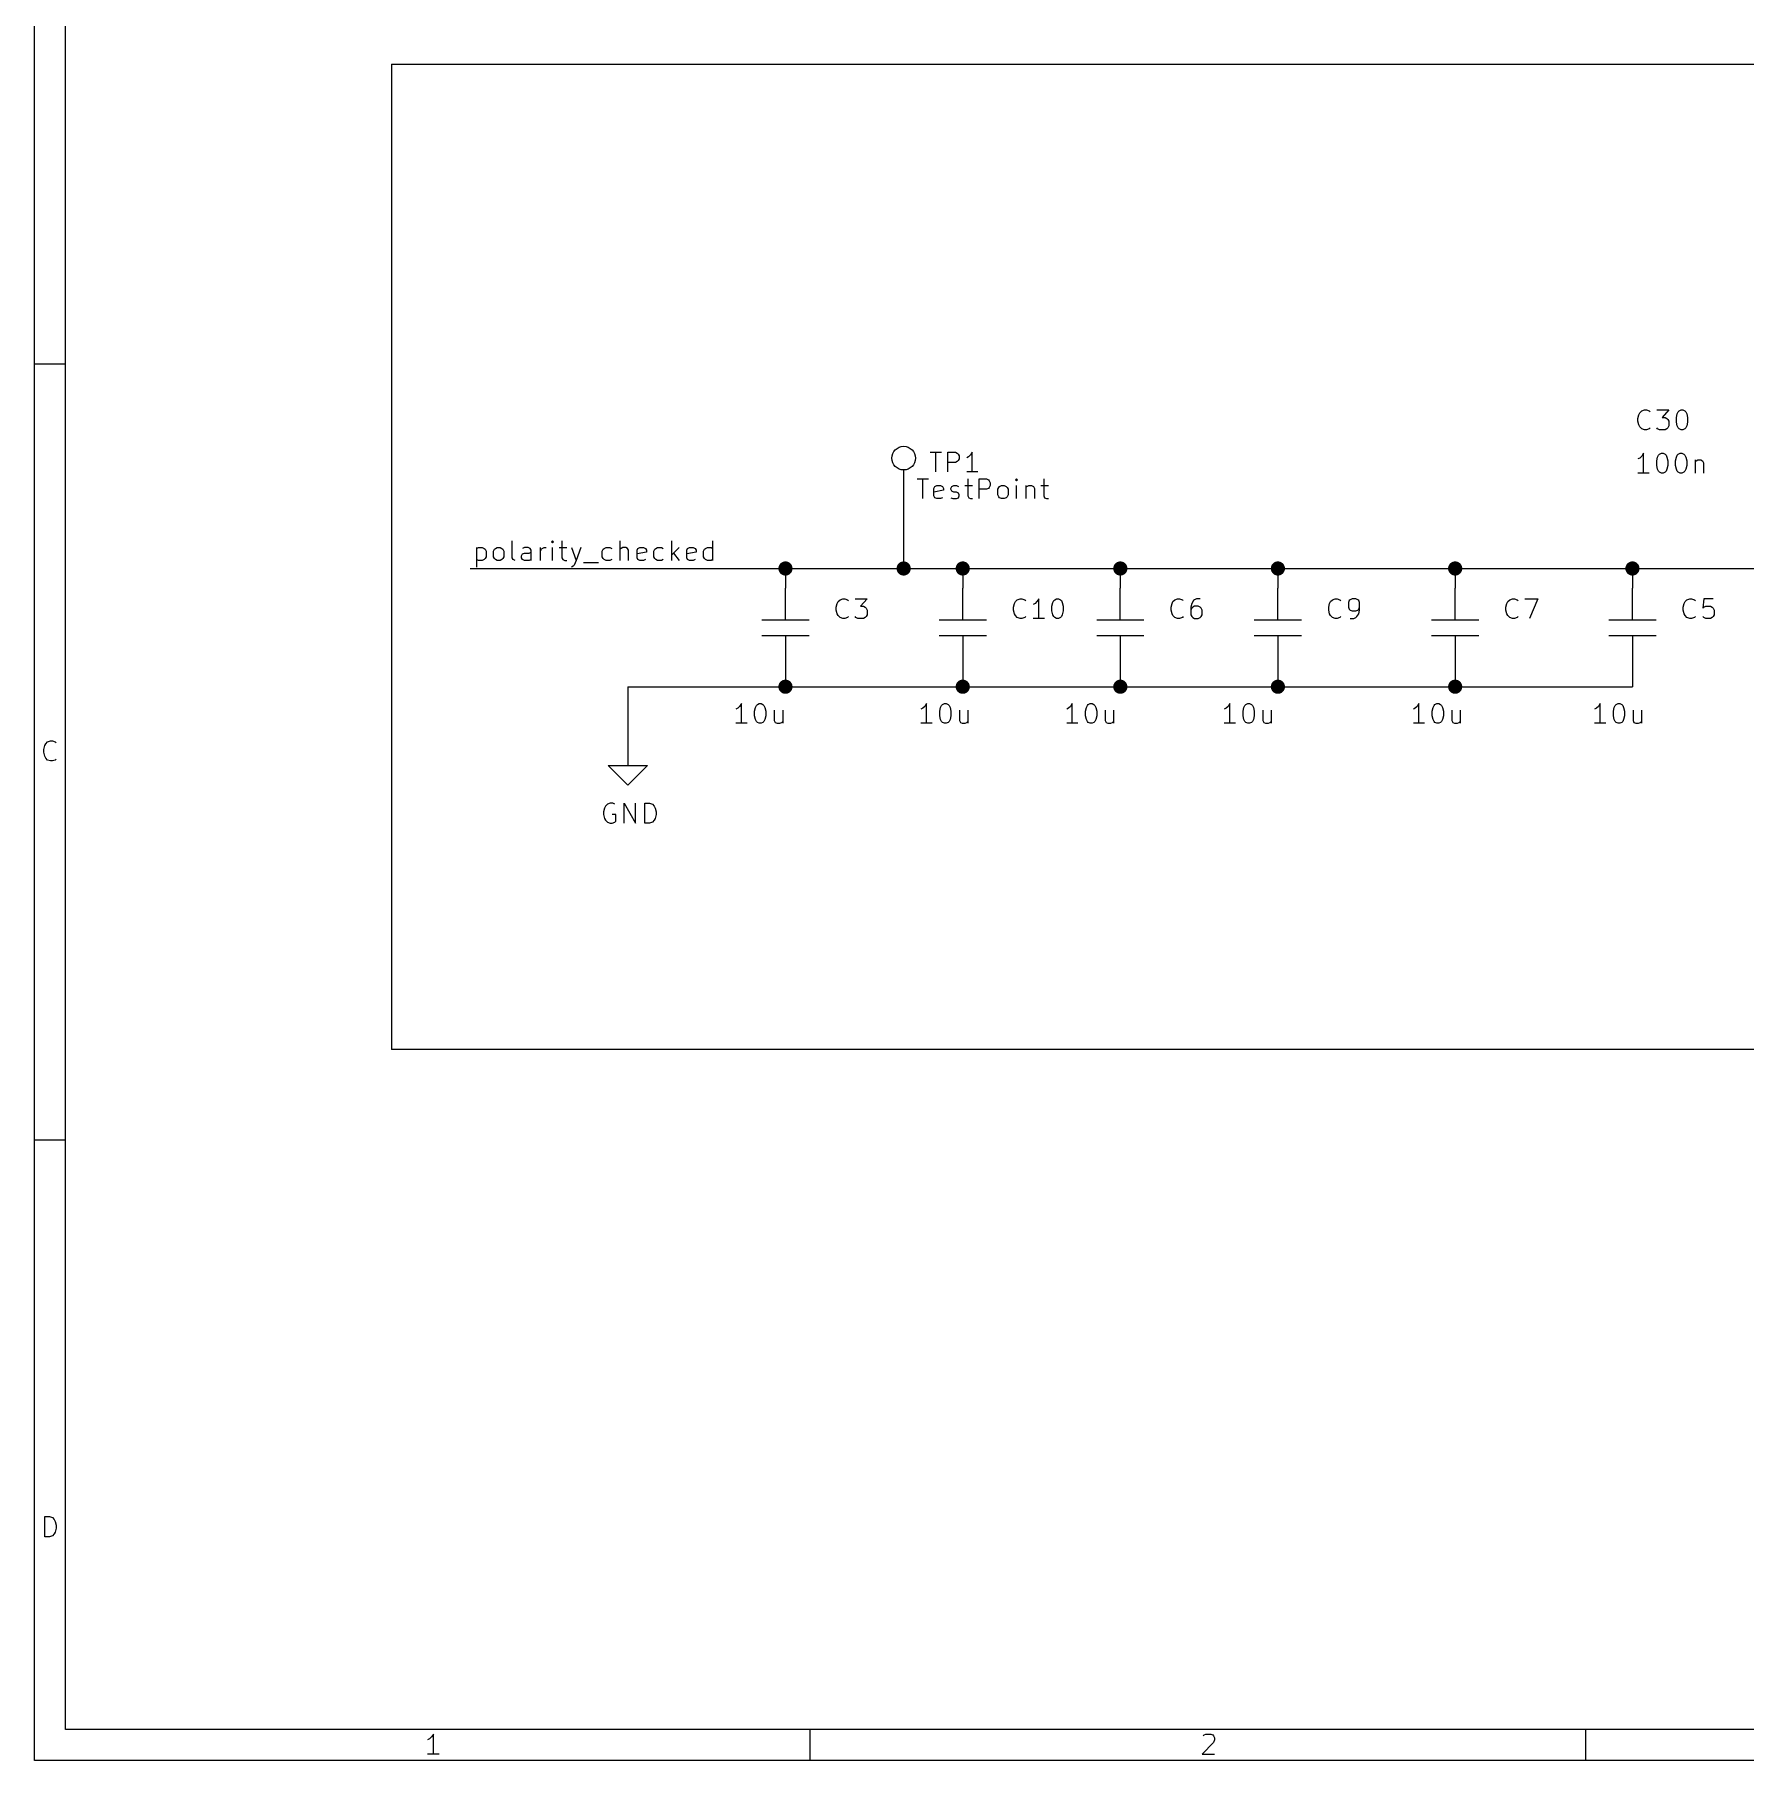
# Model space of a CAD drawing. Header units: millimetres. Extents: x 10 to 287, y -200 to -10.
# Drawn here: x 10 to 120.3, y -200 to -88.8 of the extents above; entities that cross this region are included whole.
import ezdxf

# ---------------------------------------------------------------- set-up
doc = ezdxf.new("R2010")
doc.units = ezdxf.units.MM
for name, color, linetype in [('GREENSIXTYFIVE', 129, 'CONTINUOUS'), ('LIGHTBLUE', 172, 'CONTINUOUS'), ('LIGHTGREEN', 92, 'CONTINUOUS'), ('RED', 14, 'CONTINUOUS'), ('REDSIX', 19, 'CONTINUOUS')]:
    doc.layers.add(name, color=color, linetype=linetype)

msp = doc.modelspace()

# ---------------------------------------------------------------- linework, layer by layer
at = {"layer": 'GREENSIXTYFIVE', "linetype": 'CONTINUOUS'}
for p, q in [((113.3831, -113.5185), (113.4435, -113.2766)), ((113.4435, -113.2766), (113.504, -113.1557)), ((113.504, -113.1557), (113.625, -113.0347)), ((113.625, -113.0347), (113.8064, -112.9742)), ((113.8064, -112.9742), (113.9273, -112.9742)), ((113.9273, -112.9742), (114.1088, -113.0347)), ((114.1088, -113.0347), (114.1692, -113.0952)), ((114.5926, -112.9742), (115.3788, -112.9742)), ((115.3788, -112.9742), (114.9554, -113.458)), ((115.8626, -113.458), (115.923, -113.2161)), ((115.923, -113.2161), (115.9835, -113.0952)), ((115.9835, -113.0952), (116.044, -113.0347)), ((116.044, -113.0347), (116.1649, -112.9742)), ((116.1649, -112.9742), (116.2859, -112.9742)), ((116.2859, -112.9742), (116.4068, -113.0347)), ((116.4068, -113.0347), (116.4673, -113.0952)), ((116.4673, -113.0952), (116.5278, -113.2161)), ((116.5278, -113.2161), (116.5883, -113.458)), ((113.3831, -113.6999), (113.3831, -113.5185)), ((113.4435, -113.9418), (113.3831, -113.6999)), ((113.504, -114.0628), (113.4435, -113.9418)), ((113.625, -114.1838), (113.504, -114.0628)), ((113.8064, -114.2442), (113.625, -114.1838)), ((113.9273, -114.2442), (113.8064, -114.2442)), ((114.1088, -114.1838), (113.9273, -114.2442)), ((114.1692, -114.1233), (114.1088, -114.1838)), ((114.6531, -114.1838), (114.5926, -114.1233)), ((114.774, -114.2442), (114.6531, -114.1838)), ((115.1369, -114.2442), (114.774, -114.2442)), ((114.9554, -113.458), (115.1369, -113.458)), ((115.1369, -113.458), (115.2578, -113.5185)), ((115.2578, -114.1838), (115.1369, -114.2442)), ((115.2578, -113.5185), (115.3183, -113.579)), ((115.3183, -114.1233), (115.2578, -114.1838)), ((115.3183, -113.579), (115.3788, -113.6999)), ((115.3788, -114.0023), (115.3183, -114.1233)), ((115.3788, -113.6999), (115.3788, -114.0023)), ((115.8626, -113.7604), (115.8626, -113.458)), ((115.923, -114.0023), (115.8626, -113.7604)), ((115.9835, -114.1233), (115.923, -114.0023)), ((116.044, -114.1838), (115.9835, -114.1233)), ((116.1649, -114.2442), (116.044, -114.1838)), ((116.2859, -114.2442), (116.1649, -114.2442)), ((116.4068, -114.1838), (116.2859, -114.2442)), ((116.4673, -114.1233), (116.4068, -114.1838)), ((116.5278, -114.0023), (116.4673, -114.1233)), ((116.5883, -113.7604), (116.5278, -114.0023)), ((116.5883, -113.458), (116.5883, -113.7604)), ((67.7453, -115.692), (68.471, -115.692)), ((68.1082, -116.962), (68.1082, -115.692)), ((68.8943, -116.962), (68.8943, -115.692)), ((68.8943, -115.692), (69.3781, -115.692)), ((69.3781, -116.3573), (68.8943, -116.3573)), ((69.3781, -115.692), (69.4991, -115.7525)), ((69.4991, -116.2968), (69.3781, -116.3573)), ((69.4991, -115.7525), (69.5596, -115.813)), ((69.5596, -116.2363), (69.4991, -116.2968)), ((69.5596, -115.813), (69.62, -115.9339)), ((69.62, -116.1154), (69.5596, -116.2363)), ((69.62, -115.9339), (69.62, -116.1154)), ((70.2248, -115.9944), (70.1039, -116.0549)), ((70.3458, -115.8735), (70.2248, -115.9944)), ((70.4667, -115.692), (70.3458, -115.8735)), ((70.4667, -116.962), (70.4667, -115.692)), ((113.504, -116.0706), (113.3831, -116.1311)), ((113.625, -115.9497), (113.504, -116.0706)), ((113.7459, -115.7682), (113.625, -115.9497)), ((113.7459, -117.0382), (113.7459, -115.7682)), ((114.5926, -116.252), (114.653, -116.0101)), ((114.5926, -116.5544), (114.5926, -116.252)), ((114.653, -116.7963), (114.5926, -116.5544)), ((114.653, -116.0101), (114.7135, -115.8892)), ((114.7135, -115.8892), (114.774, -115.8287)), ((114.774, -115.8287), (114.8949, -115.7682)), ((114.8949, -115.7682), (115.0159, -115.7682)), ((115.0159, -115.7682), (115.1368, -115.8287)), ((115.1368, -115.8287), (115.1973, -115.8892)), ((115.1973, -115.8892), (115.2578, -116.0101)), ((115.2578, -116.0101), (115.3183, -116.252)), ((115.3183, -116.5544), (115.2578, -116.7963)), ((115.3183, -116.252), (115.3183, -116.5544)), ((115.8021, -116.252), (115.8625, -116.0101)), ((115.8021, -116.5544), (115.8021, -116.252)), ((115.8625, -116.7963), (115.8021, -116.5544)), ((115.8625, -116.0101), (115.923, -115.8892)), ((115.923, -115.8892), (115.9835, -115.8287)), ((115.9835, -115.8287), (116.1044, -115.7682)), ((116.1044, -115.7682), (116.2254, -115.7682)), ((116.2254, -115.7682), (116.3463, -115.8287)), ((116.3463, -115.8287), (116.4068, -115.8892)), ((116.4068, -115.8892), (116.4673, -116.0101)), ((116.4673, -116.0101), (116.5278, -116.252)), ((116.5278, -116.5544), (116.4673, -116.7963)), ((116.5278, -116.252), (116.5278, -116.5544)), ((117.072, -116.1916), (117.072, -117.0382)), ((117.072, -116.3125), (117.1325, -116.252)), ((117.1325, -116.252), (117.2535, -116.1916)), ((117.2535, -116.1916), (117.4349, -116.1916)), ((117.4349, -116.1916), (117.5558, -116.252)), ((117.5558, -116.252), (117.6163, -116.373)), ((117.6163, -116.373), (117.6163, -117.0382)), ((66.9071, -117.4192), (67.6328, -117.4192)), ((67.27, -118.6892), (67.27, -117.4192)), ((67.9957, -118.024), (68.0561, -117.903)), ((68.0561, -117.903), (68.1771, -117.8426)), ((68.1771, -117.8426), (68.419, -117.8426)), ((68.419, -117.8426), (68.5399, -117.903)), ((68.5399, -117.903), (68.6004, -118.024)), ((69.0843, -118.024), (69.1447, -117.903)), ((69.1447, -117.903), (69.2657, -117.8426)), ((69.2657, -117.8426), (69.4471, -117.8426)), ((69.4471, -117.8426), (69.5681, -117.903)), ((69.9914, -117.8426), (70.4752, -117.8426)), ((70.8296, -116.962), (70.1039, -116.962)), ((70.1728, -117.4192), (70.1728, -118.5078)), ((70.8985, -118.6892), (70.8985, -117.4192)), ((70.8985, -117.4192), (71.3823, -117.4192)), ((71.3823, -117.4192), (71.5033, -117.4797)), ((71.5033, -117.4797), (71.5638, -117.5402)), ((71.5638, -117.5402), (71.6242, -117.6611)), ((71.6242, -117.8426), (71.5638, -117.9635)), ((71.6242, -117.6611), (71.6242, -117.8426)), ((72.1685, -117.9635), (72.229, -117.903)), ((72.229, -117.903), (72.35, -117.8426)), ((72.35, -117.8426), (72.5314, -117.8426)), ((72.5314, -117.8426), (72.6523, -117.903)), ((72.6523, -117.903), (72.7128, -117.9635)), ((73.3175, -117.4192), (73.2571, -117.4797)), ((73.2571, -117.4797), (73.3175, -117.5402)), ((73.378, -117.4797), (73.3175, -117.4192)), ((73.3175, -117.4192), (73.3175, -117.5402)), ((73.3175, -117.5402), (73.378, -117.4797)), ((73.3175, -118.6892), (73.3175, -117.8426)), ((73.9223, -117.8426), (73.9223, -118.6892)), ((73.9223, -117.9635), (73.9828, -117.903)), ((73.9828, -117.903), (74.1038, -117.8426)), ((74.1038, -117.8426), (74.2852, -117.8426)), ((74.2852, -117.8426), (74.4061, -117.903)), ((74.4061, -117.903), (74.4666, -118.024)), ((74.8899, -117.8426), (75.3737, -117.8426)), ((75.0713, -117.4192), (75.0713, -118.5078)), ((114.1088, -117.0382), (113.3831, -117.0382)), ((114.7135, -116.9173), (114.653, -116.7963)), ((114.774, -116.9778), (114.7135, -116.9173)), ((114.8949, -117.0382), (114.774, -116.9778)), ((115.0159, -117.0382), (114.8949, -117.0382)), ((115.1368, -116.9778), (115.0159, -117.0382)), ((115.1973, -116.9173), (115.1368, -116.9778)), ((115.2578, -116.7963), (115.1973, -116.9173)), ((115.923, -116.9173), (115.8625, -116.7963)), ((115.9835, -116.9778), (115.923, -116.9173)), ((116.1044, -117.0382), (115.9835, -116.9778)), ((116.2254, -117.0382), (116.1044, -117.0382)), ((116.3463, -116.9778), (116.2254, -117.0382)), ((116.4068, -116.9173), (116.3463, -116.9778)), ((116.4673, -116.7963), (116.4068, -116.9173)), ((67.9957, -118.5078), (67.9957, -118.024)), ((68.6004, -118.1449), (67.9957, -118.2659)), ((68.0561, -118.6288), (67.9957, -118.5078)), ((68.1771, -118.6892), (68.0561, -118.6288)), ((68.419, -118.6892), (68.1771, -118.6892)), ((68.5399, -118.6288), (68.419, -118.6892)), ((68.6004, -118.024), (68.6004, -118.1449)), ((69.0843, -118.0845), (69.0843, -118.024)), ((69.1447, -118.2054), (69.0843, -118.0845)), ((69.0843, -118.6288), (69.2052, -118.6892)), ((69.2657, -118.2659), (69.1447, -118.2054)), ((69.2052, -118.6892), (69.4471, -118.6892)), ((69.4471, -118.2659), (69.2657, -118.2659)), ((69.5681, -118.3264), (69.4471, -118.2659)), ((69.4471, -118.6892), (69.5681, -118.6288)), ((69.6285, -118.4473), (69.5681, -118.3264)), ((69.5681, -118.6288), (69.6285, -118.5078)), ((69.6285, -118.5078), (69.6285, -118.4473)), ((70.1728, -118.5078), (70.2333, -118.6288)), ((70.2333, -118.6288), (70.3543, -118.6892)), ((70.3543, -118.6892), (70.4752, -118.6892)), ((71.3823, -118.0845), (70.8985, -118.0845)), ((71.5033, -118.024), (71.3823, -118.0845)), ((71.5638, -117.9635), (71.5033, -118.024)), ((72.1081, -118.0845), (72.1685, -117.9635)), ((72.1081, -118.4473), (72.1081, -118.0845)), ((72.1685, -118.5683), (72.1081, -118.4473)), ((72.229, -118.6288), (72.1685, -118.5683)), ((72.35, -118.6892), (72.229, -118.6288)), ((72.5314, -118.6892), (72.35, -118.6892)), ((72.6523, -118.6288), (72.5314, -118.6892)), ((72.7128, -118.5683), (72.6523, -118.6288)), ((72.7128, -117.9635), (72.7733, -118.0845)), ((72.7733, -118.4473), (72.7128, -118.5683)), ((72.7733, -118.0845), (72.7733, -118.4473)), ((74.4666, -118.024), (74.4666, -118.6892)), ((75.0713, -118.5078), (75.1318, -118.6288)), ((75.1318, -118.6288), (75.2528, -118.6892)), ((75.2528, -118.6892), (75.3737, -118.6892)), ((61.6941, -125.6851), (61.7545, -125.4432)), ((61.6941, -125.8665), (61.6941, -125.6851)), ((61.7545, -125.4432), (61.815, -125.3223)), ((61.815, -125.3223), (61.936, -125.2013)), ((61.936, -125.2013), (62.1174, -125.1408)), ((62.1174, -125.1408), (62.2383, -125.1408)), ((62.2383, -125.1408), (62.4198, -125.2013)), ((62.4198, -125.2013), (62.4802, -125.2618)), ((62.9036, -125.1408), (63.6898, -125.1408)), ((63.6898, -125.1408), (63.2664, -125.6246)), ((63.2664, -125.6246), (63.4479, -125.6246)), ((63.4479, -125.6246), (63.5688, -125.6851)), ((63.5688, -125.6851), (63.6293, -125.7456)), ((73.1241, -125.6851), (73.1845, -125.4432)), ((73.1241, -125.6851), (73.1845, -125.4432)), ((73.1241, -125.8665), (73.1241, -125.6851)), ((73.1241, -125.8665), (73.1241, -125.6851)), ((73.1845, -125.4432), (73.245, -125.3223)), ((73.1845, -125.4432), (73.245, -125.3223)), ((73.245, -125.3223), (73.366, -125.2013)), ((73.245, -125.3223), (73.366, -125.2013)), ((73.366, -125.2013), (73.5474, -125.1408)), ((73.366, -125.2013), (73.5474, -125.1408)), ((73.5474, -125.1408), (73.6683, -125.1408)), ((73.5474, -125.1408), (73.6683, -125.1408)), ((73.6683, -125.1408), (73.8498, -125.2013)), ((73.6683, -125.1408), (73.8498, -125.2013)), ((73.8498, -125.2013), (73.9102, -125.2618)), ((73.8498, -125.2013), (73.9102, -125.2618)), ((74.515, -125.4432), (74.3941, -125.5037)), ((74.515, -125.4432), (74.3941, -125.5037)), ((74.636, -125.3223), (74.515, -125.4432)), ((74.636, -125.3223), (74.515, -125.4432)), ((74.7569, -125.1408), (74.636, -125.3223)), ((74.7569, -125.1408), (74.636, -125.3223)), ((74.7569, -126.4108), (74.7569, -125.1408)), ((74.7569, -126.4108), (74.7569, -125.1408)), ((75.6036, -125.6246), (75.664, -125.3827)), ((75.6036, -125.6246), (75.664, -125.3827)), ((75.6036, -125.927), (75.6036, -125.6246)), ((75.6036, -125.927), (75.6036, -125.6246)), ((75.664, -125.3827), (75.7245, -125.2618)), ((75.664, -125.3827), (75.7245, -125.2618)), ((75.7245, -125.2618), (75.785, -125.2013)), ((75.7245, -125.2618), (75.785, -125.2013)), ((75.785, -125.2013), (75.9059, -125.1408)), ((75.785, -125.2013), (75.9059, -125.1408)), ((75.9059, -125.1408), (76.0269, -125.1408)), ((75.9059, -125.1408), (76.0269, -125.1408)), ((76.0269, -125.1408), (76.1478, -125.2013)), ((76.0269, -125.1408), (76.1478, -125.2013)), ((76.1478, -125.2013), (76.2083, -125.2618)), ((76.1478, -125.2013), (76.2083, -125.2618)), ((76.2083, -125.2618), (76.2688, -125.3827)), ((76.2083, -125.2618), (76.2688, -125.3827)), ((76.2688, -125.3827), (76.3293, -125.6246)), ((76.2688, -125.3827), (76.3293, -125.6246)), ((76.3293, -125.6246), (76.3293, -125.927)), ((76.3293, -125.6246), (76.3293, -125.927)), ((83.2841, -125.6851), (83.3445, -125.4432)), ((83.2841, -125.6851), (83.3445, -125.4432)), ((83.2841, -125.8665), (83.2841, -125.6851)), ((83.2841, -125.8665), (83.2841, -125.6851)), ((83.3445, -125.4432), (83.405, -125.3223)), ((83.3445, -125.4432), (83.405, -125.3223)), ((83.405, -125.3223), (83.526, -125.2013)), ((83.405, -125.3223), (83.526, -125.2013)), ((83.526, -125.2013), (83.7074, -125.1408)), ((83.526, -125.2013), (83.7074, -125.1408)), ((83.7074, -125.1408), (83.8283, -125.1408)), ((83.7074, -125.1408), (83.8283, -125.1408)), ((83.8283, -125.1408), (84.0098, -125.2013)), ((83.8283, -125.1408), (84.0098, -125.2013)), ((84.0098, -125.2013), (84.0702, -125.2618)), ((84.0098, -125.2013), (84.0702, -125.2618)), ((84.6145, -125.4432), (84.5541, -125.6851)), ((84.6145, -125.4432), (84.5541, -125.6851)), ((84.5541, -125.6851), (84.5541, -126.1689)), ((84.5541, -125.6851), (84.5541, -126.1689)), ((84.7355, -125.2618), (84.6145, -125.4432)), ((84.7355, -125.2618), (84.6145, -125.4432)), ((84.675, -125.6851), (84.6145, -125.7456)), ((84.675, -125.6851), (84.6145, -125.7456)), ((84.796, -125.6246), (84.675, -125.6851)), ((84.796, -125.6246), (84.675, -125.6851)), ((84.796, -125.2013), (84.7355, -125.2618)), ((84.796, -125.2013), (84.7355, -125.2618)), ((84.9169, -125.1408), (84.796, -125.2013)), ((84.9169, -125.1408), (84.796, -125.2013)), ((85.0379, -125.6246), (84.796, -125.6246)), ((85.0379, -125.6246), (84.796, -125.6246)), ((85.1588, -125.1408), (84.9169, -125.1408)), ((85.1588, -125.1408), (84.9169, -125.1408)), ((85.1588, -125.6851), (85.0379, -125.6246)), ((85.1588, -125.6851), (85.0379, -125.6246)), ((85.2193, -125.7456), (85.1588, -125.6851)), ((85.2193, -125.7456), (85.1588, -125.6851)), ((93.4441, -125.6851), (93.5045, -125.4432)), ((93.4441, -125.8665), (93.4441, -125.6851)), ((93.5045, -125.4432), (93.565, -125.3223)), ((93.565, -125.3223), (93.686, -125.2013)), ((93.686, -125.2013), (93.8674, -125.1408)), ((93.8674, -125.1408), (93.9883, -125.1408)), ((93.9883, -125.1408), (94.1698, -125.2013)), ((94.1698, -125.2013), (94.2302, -125.2618)), ((94.7745, -125.2618), (94.7141, -125.3827)), ((94.7141, -125.3827), (94.7141, -125.6851)), ((94.7141, -125.6851), (94.7745, -125.8061)), ((94.835, -125.2013), (94.7745, -125.2618)), ((94.956, -125.1408), (94.835, -125.2013)), ((95.1979, -125.1408), (94.956, -125.1408)), ((95.3188, -125.2013), (95.1979, -125.1408)), ((95.3793, -125.2618), (95.3188, -125.2013)), ((95.4398, -125.3827), (95.3793, -125.2618)), ((95.3793, -125.8061), (95.4398, -125.6851)), ((95.4398, -125.8665), (95.4398, -125.3827)), ((104.8741, -125.6851), (104.9345, -125.4432)), ((104.8741, -125.8665), (104.8741, -125.6851)), ((104.9345, -125.4432), (104.995, -125.3223)), ((104.995, -125.3223), (105.116, -125.2013)), ((105.116, -125.2013), (105.2974, -125.1408)), ((105.2974, -125.1408), (105.4183, -125.1408)), ((105.4183, -125.1408), (105.5998, -125.2013)), ((105.5998, -125.2013), (105.6602, -125.2618)), ((106.0836, -125.1408), (106.9302, -125.1408)), ((106.9302, -125.1408), (106.386, -126.4108)), ((116.3041, -125.6851), (116.3645, -125.4432)), ((116.3041, -125.8665), (116.3041, -125.6851)), ((116.3645, -125.4432), (116.425, -125.3223)), ((116.425, -125.3223), (116.546, -125.2013)), ((116.546, -125.2013), (116.7274, -125.1408)), ((116.7274, -125.1408), (116.8483, -125.1408)), ((116.8483, -125.1408), (117.0298, -125.2013)), ((117.0298, -125.2013), (117.0902, -125.2618)), ((117.6345, -125.1408), (117.5741, -125.7456)), ((117.5741, -125.7456), (117.6345, -125.6851)), ((118.2393, -125.1408), (117.6345, -125.1408)), ((117.6345, -125.6851), (117.7555, -125.6246)), ((117.7555, -125.6246), (118.0579, -125.6246)), ((118.0579, -125.6246), (118.1788, -125.6851)), ((118.1788, -125.6851), (118.2393, -125.7456)), ((61.7545, -126.1084), (61.6941, -125.8665)), ((61.815, -126.2294), (61.7545, -126.1084)), ((61.936, -126.3504), (61.815, -126.2294)), ((62.1174, -126.4108), (61.936, -126.3504)), ((62.2383, -126.4108), (62.1174, -126.4108)), ((62.4198, -126.3504), (62.2383, -126.4108)), ((62.4802, -126.2899), (62.4198, -126.3504)), ((62.9641, -126.3504), (62.9036, -126.2899)), ((63.085, -126.4108), (62.9641, -126.3504)), ((63.4479, -126.4108), (63.085, -126.4108)), ((63.5688, -126.3504), (63.4479, -126.4108)), ((63.6293, -126.2899), (63.5688, -126.3504)), ((63.6293, -125.7456), (63.6898, -125.8665)), ((63.6898, -126.1689), (63.6293, -126.2899)), ((63.6898, -125.8665), (63.6898, -126.1689)), ((73.1845, -126.1084), (73.1241, -125.8665)), ((73.1845, -126.1084), (73.1241, -125.8665)), ((73.245, -126.2294), (73.1845, -126.1084)), ((73.245, -126.2294), (73.1845, -126.1084)), ((73.366, -126.3504), (73.245, -126.2294)), ((73.366, -126.3504), (73.245, -126.2294)), ((73.5474, -126.4108), (73.366, -126.3504)), ((73.5474, -126.4108), (73.366, -126.3504)), ((73.6683, -126.4108), (73.5474, -126.4108)), ((73.6683, -126.4108), (73.5474, -126.4108)), ((73.8498, -126.3504), (73.6683, -126.4108)), ((73.8498, -126.3504), (73.6683, -126.4108)), ((73.9102, -126.2899), (73.8498, -126.3504)), ((73.9102, -126.2899), (73.8498, -126.3504)), ((75.1198, -126.4108), (74.3941, -126.4108)), ((75.1198, -126.4108), (74.3941, -126.4108)), ((75.664, -126.1689), (75.6036, -125.927)), ((75.664, -126.1689), (75.6036, -125.927)), ((75.7245, -126.2899), (75.664, -126.1689)), ((75.7245, -126.2899), (75.664, -126.1689)), ((75.785, -126.3504), (75.7245, -126.2899)), ((75.785, -126.3504), (75.7245, -126.2899)), ((75.9059, -126.4108), (75.785, -126.3504)), ((75.9059, -126.4108), (75.785, -126.3504)), ((76.0269, -126.4108), (75.9059, -126.4108)), ((76.0269, -126.4108), (75.9059, -126.4108)), ((76.1478, -126.3504), (76.0269, -126.4108)), ((76.1478, -126.3504), (76.0269, -126.4108)), ((76.2083, -126.2899), (76.1478, -126.3504)), ((76.2083, -126.2899), (76.1478, -126.3504)), ((76.2688, -126.1689), (76.2083, -126.2899)), ((76.2688, -126.1689), (76.2083, -126.2899)), ((76.3293, -125.927), (76.2688, -126.1689)), ((76.3293, -125.927), (76.2688, -126.1689)), ((83.3445, -126.1084), (83.2841, -125.8665)), ((83.3445, -126.1084), (83.2841, -125.8665)), ((83.405, -126.2294), (83.3445, -126.1084)), ((83.405, -126.2294), (83.3445, -126.1084)), ((83.526, -126.3504), (83.405, -126.2294)), ((83.526, -126.3504), (83.405, -126.2294)), ((83.7074, -126.4108), (83.526, -126.3504)), ((83.7074, -126.4108), (83.526, -126.3504)), ((83.8283, -126.4108), (83.7074, -126.4108)), ((83.8283, -126.4108), (83.7074, -126.4108)), ((84.0098, -126.3504), (83.8283, -126.4108)), ((84.0098, -126.3504), (83.8283, -126.4108)), ((84.0702, -126.2899), (84.0098, -126.3504)), ((84.0702, -126.2899), (84.0098, -126.3504)), ((84.6145, -125.7456), (84.5541, -125.8665)), ((84.6145, -125.7456), (84.5541, -125.8665)), ((84.5541, -126.1689), (84.6145, -126.2899)), ((84.5541, -126.1689), (84.6145, -126.2899)), ((84.6145, -126.2899), (84.675, -126.3504)), ((84.6145, -126.2899), (84.675, -126.3504)), ((84.675, -126.3504), (84.796, -126.4108)), ((84.675, -126.3504), (84.796, -126.4108)), ((84.796, -126.4108), (85.0379, -126.4108)), ((84.796, -126.4108), (85.0379, -126.4108)), ((85.0379, -126.4108), (85.1588, -126.3504)), ((85.0379, -126.4108), (85.1588, -126.3504)), ((85.1588, -126.3504), (85.2193, -126.2899)), ((85.1588, -126.3504), (85.2193, -126.2899)), ((85.2798, -125.8665), (85.2193, -125.7456)), ((85.2798, -125.8665), (85.2193, -125.7456)), ((85.2193, -126.2899), (85.2798, -126.1689)), ((85.2193, -126.2899), (85.2798, -126.1689)), ((85.2798, -126.1689), (85.2798, -125.8665)), ((85.2798, -126.1689), (85.2798, -125.8665)), ((93.5045, -126.1084), (93.4441, -125.8665)), ((93.565, -126.2294), (93.5045, -126.1084)), ((93.686, -126.3504), (93.565, -126.2294)), ((93.8674, -126.4108), (93.686, -126.3504)), ((93.9883, -126.4108), (93.8674, -126.4108)), ((94.1698, -126.3504), (93.9883, -126.4108)), ((94.2302, -126.2899), (94.1698, -126.3504)), ((94.7745, -125.8061), (94.835, -125.8665)), ((94.835, -125.8665), (94.956, -125.927)), ((94.835, -126.4108), (95.0769, -126.4108)), ((94.956, -125.927), (95.1979, -125.927)), ((95.0769, -126.4108), (95.1979, -126.3504)), ((95.1979, -125.927), (95.3188, -125.8665)), ((95.1979, -126.3504), (95.2583, -126.2899)), ((95.2583, -126.2899), (95.3793, -126.1084)), ((95.3188, -125.8665), (95.3793, -125.8061)), ((95.3793, -126.1084), (95.4398, -125.8665)), ((104.9345, -126.1084), (104.8741, -125.8665)), ((104.995, -126.2294), (104.9345, -126.1084)), ((105.116, -126.3504), (104.995, -126.2294)), ((105.2974, -126.4108), (105.116, -126.3504)), ((105.4183, -126.4108), (105.2974, -126.4108)), ((105.5998, -126.3504), (105.4183, -126.4108)), ((105.6602, -126.2899), (105.5998, -126.3504)), ((116.3645, -126.1084), (116.3041, -125.8665)), ((116.425, -126.2294), (116.3645, -126.1084)), ((116.546, -126.3504), (116.425, -126.2294)), ((116.7274, -126.4108), (116.546, -126.3504)), ((116.8483, -126.4108), (116.7274, -126.4108)), ((117.0298, -126.3504), (116.8483, -126.4108)), ((117.0902, -126.2899), (117.0298, -126.3504)), ((117.6345, -126.3504), (117.5741, -126.2899)), ((117.7555, -126.4108), (117.6345, -126.3504)), ((118.0579, -126.4108), (117.7555, -126.4108)), ((118.1788, -126.3504), (118.0579, -126.4108)), ((118.2393, -126.2899), (118.1788, -126.3504)), ((118.2393, -125.7456), (118.2998, -125.8665)), ((118.2998, -126.1689), (118.2393, -126.2899)), ((118.2998, -125.8665), (118.2998, -126.1689)), ((55.338, -132.1996), (55.2171, -132.2601)), ((55.459, -132.0787), (55.338, -132.1996)), ((55.5799, -131.8972), (55.459, -132.0787)), ((55.5799, -133.1672), (55.5799, -131.8972)), ((56.4266, -132.381), (56.487, -132.1391)), ((56.487, -132.1391), (56.5475, -132.0182)), ((56.5475, -132.0182), (56.608, -131.9577)), ((56.608, -131.9577), (56.7289, -131.8972)), ((56.7289, -131.8972), (56.8499, -131.8972)), ((56.8499, -131.8972), (56.9708, -131.9577)), ((56.9708, -131.9577), (57.0313, -132.0182)), ((57.0313, -132.0182), (57.0918, -132.1391)), ((57.0918, -132.1391), (57.1523, -132.381)), ((57.6965, -132.3206), (57.6965, -132.9858)), ((58.2408, -132.3206), (58.2408, -133.1672)), ((67.276, -132.1996), (67.1551, -132.2601)), ((67.276, -132.1996), (67.1551, -132.2601)), ((67.397, -132.0787), (67.276, -132.1996)), ((67.397, -132.0787), (67.276, -132.1996)), ((67.5179, -131.8972), (67.397, -132.0787)), ((67.5179, -131.8972), (67.397, -132.0787)), ((67.5179, -133.1672), (67.5179, -131.8972)), ((67.5179, -133.1672), (67.5179, -131.8972)), ((68.3646, -132.381), (68.425, -132.1391)), ((68.3646, -132.381), (68.425, -132.1391)), ((68.425, -132.1391), (68.4855, -132.0182)), ((68.425, -132.1391), (68.4855, -132.0182)), ((68.4855, -132.0182), (68.546, -131.9577)), ((68.4855, -132.0182), (68.546, -131.9577)), ((68.546, -131.9577), (68.6669, -131.8972)), ((68.546, -131.9577), (68.6669, -131.8972)), ((68.6669, -131.8972), (68.7879, -131.8972)), ((68.6669, -131.8972), (68.7879, -131.8972)), ((68.7879, -131.8972), (68.9088, -131.9577)), ((68.7879, -131.8972), (68.9088, -131.9577)), ((68.9088, -131.9577), (68.9693, -132.0182)), ((68.9088, -131.9577), (68.9693, -132.0182)), ((68.9693, -132.0182), (69.0298, -132.1391)), ((68.9693, -132.0182), (69.0298, -132.1391)), ((69.0298, -132.1391), (69.0903, -132.381)), ((69.0298, -132.1391), (69.0903, -132.381)), ((69.6345, -132.3206), (69.6345, -132.9858)), ((69.6345, -132.3206), (69.6345, -132.9858)), ((70.1788, -132.3206), (70.1788, -133.1672)), ((70.1788, -132.3206), (70.1788, -133.1672)), ((76.674, -132.1996), (76.5531, -132.2601)), ((76.674, -132.1996), (76.5531, -132.2601)), ((76.795, -132.0787), (76.674, -132.1996)), ((76.795, -132.0787), (76.674, -132.1996)), ((76.9159, -131.8972), (76.795, -132.0787)), ((76.9159, -131.8972), (76.795, -132.0787)), ((76.9159, -133.1672), (76.9159, -131.8972)), ((76.9159, -133.1672), (76.9159, -131.8972)), ((77.7626, -132.381), (77.823, -132.1391)), ((77.7626, -132.381), (77.823, -132.1391)), ((77.823, -132.1391), (77.8835, -132.0182)), ((77.823, -132.1391), (77.8835, -132.0182)), ((77.8835, -132.0182), (77.944, -131.9577)), ((77.8835, -132.0182), (77.944, -131.9577)), ((77.944, -131.9577), (78.0649, -131.8972)), ((77.944, -131.9577), (78.0649, -131.8972)), ((78.0649, -131.8972), (78.1859, -131.8972)), ((78.0649, -131.8972), (78.1859, -131.8972)), ((78.1859, -131.8972), (78.3068, -131.9577)), ((78.1859, -131.8972), (78.3068, -131.9577)), ((78.3068, -131.9577), (78.3673, -132.0182)), ((78.3068, -131.9577), (78.3673, -132.0182)), ((78.3673, -132.0182), (78.4278, -132.1391)), ((78.3673, -132.0182), (78.4278, -132.1391)), ((78.4278, -132.1391), (78.4883, -132.381)), ((78.4278, -132.1391), (78.4883, -132.381)), ((79.0325, -132.3206), (79.0325, -132.9858)), ((79.0325, -132.3206), (79.0325, -132.9858)), ((79.5768, -132.3206), (79.5768, -133.1672)), ((79.5768, -132.3206), (79.5768, -133.1672)), ((86.834, -132.1996), (86.7131, -132.2601)), ((86.955, -132.0787), (86.834, -132.1996)), ((87.0759, -131.8972), (86.955, -132.0787)), ((87.0759, -133.1672), (87.0759, -131.8972)), ((87.9226, -132.381), (87.983, -132.1391)), ((87.983, -132.1391), (88.0435, -132.0182)), ((88.0435, -132.0182), (88.104, -131.9577)), ((88.104, -131.9577), (88.2249, -131.8972)), ((88.2249, -131.8972), (88.3459, -131.8972)), ((88.3459, -131.8972), (88.4668, -131.9577)), ((88.4668, -131.9577), (88.5273, -132.0182)), ((88.5273, -132.0182), (88.5878, -132.1391)), ((88.5878, -132.1391), (88.6483, -132.381)), ((89.1925, -132.3206), (89.1925, -132.9858)), ((89.7368, -132.3206), (89.7368, -133.1672)), ((99.026, -132.1996), (98.9051, -132.2601)), ((99.147, -132.0787), (99.026, -132.1996)), ((99.2679, -131.8972), (99.147, -132.0787)), ((99.2679, -133.1672), (99.2679, -131.8972)), ((100.1146, -132.381), (100.175, -132.1391)), ((100.175, -132.1391), (100.2355, -132.0182)), ((100.2355, -132.0182), (100.296, -131.9577)), ((100.296, -131.9577), (100.4169, -131.8972)), ((100.4169, -131.8972), (100.5379, -131.8972)), ((100.5379, -131.8972), (100.6588, -131.9577)), ((100.6588, -131.9577), (100.7193, -132.0182)), ((100.7193, -132.0182), (100.7798, -132.1391)), ((100.7798, -132.1391), (100.8403, -132.381)), ((101.3845, -132.3206), (101.3845, -132.9858)), ((101.9288, -132.3206), (101.9288, -133.1672)), ((110.71, -132.1996), (110.5891, -132.2601)), ((110.831, -132.0787), (110.71, -132.1996)), ((110.9519, -131.8972), (110.831, -132.0787)), ((110.9519, -133.1672), (110.9519, -131.8972)), ((111.7986, -132.381), (111.859, -132.1391)), ((111.859, -132.1391), (111.9195, -132.0182)), ((111.9195, -132.0182), (111.98, -131.9577)), ((111.98, -131.9577), (112.1009, -131.8972)), ((112.1009, -131.8972), (112.2219, -131.8972)), ((112.2219, -131.8972), (112.3428, -131.9577)), ((112.3428, -131.9577), (112.4033, -132.0182)), ((112.4033, -132.0182), (112.4638, -132.1391)), ((112.4638, -132.1391), (112.5243, -132.381)), ((113.0685, -132.3206), (113.0685, -132.9858)), ((113.6128, -132.3206), (113.6128, -133.1672)), ((55.9428, -133.1672), (55.2171, -133.1672)), ((56.4266, -132.6834), (56.4266, -132.381)), ((56.487, -132.9253), (56.4266, -132.6834)), ((56.5475, -133.0463), (56.487, -132.9253)), ((56.608, -133.1068), (56.5475, -133.0463)), ((56.7289, -133.1672), (56.608, -133.1068)), ((56.8499, -133.1672), (56.7289, -133.1672)), ((56.9708, -133.1068), (56.8499, -133.1672)), ((57.0313, -133.0463), (56.9708, -133.1068)), ((57.0918, -132.9253), (57.0313, -133.0463)), ((57.1523, -132.6834), (57.0918, -132.9253)), ((57.1523, -132.381), (57.1523, -132.6834)), ((57.6965, -132.9858), (57.757, -133.1068)), ((57.757, -133.1068), (57.878, -133.1672)), ((57.878, -133.1672), (58.0594, -133.1672)), ((58.0594, -133.1672), (58.1803, -133.1068)), ((58.1803, -133.1068), (58.2408, -133.0463)), ((67.8808, -133.1672), (67.1551, -133.1672)), ((67.8808, -133.1672), (67.1551, -133.1672)), ((68.3646, -132.6834), (68.3646, -132.381)), ((68.3646, -132.6834), (68.3646, -132.381)), ((68.425, -132.9253), (68.3646, -132.6834)), ((68.425, -132.9253), (68.3646, -132.6834)), ((68.4855, -133.0463), (68.425, -132.9253)), ((68.4855, -133.0463), (68.425, -132.9253)), ((68.546, -133.1068), (68.4855, -133.0463)), ((68.546, -133.1068), (68.4855, -133.0463)), ((68.6669, -133.1672), (68.546, -133.1068)), ((68.6669, -133.1672), (68.546, -133.1068)), ((68.7879, -133.1672), (68.6669, -133.1672)), ((68.7879, -133.1672), (68.6669, -133.1672)), ((68.9088, -133.1068), (68.7879, -133.1672)), ((68.9088, -133.1068), (68.7879, -133.1672)), ((68.9693, -133.0463), (68.9088, -133.1068)), ((68.9693, -133.0463), (68.9088, -133.1068)), ((69.0298, -132.9253), (68.9693, -133.0463)), ((69.0298, -132.9253), (68.9693, -133.0463)), ((69.0903, -132.6834), (69.0298, -132.9253)), ((69.0903, -132.6834), (69.0298, -132.9253)), ((69.0903, -132.381), (69.0903, -132.6834)), ((69.0903, -132.381), (69.0903, -132.6834)), ((69.6345, -132.9858), (69.695, -133.1068)), ((69.6345, -132.9858), (69.695, -133.1068)), ((69.695, -133.1068), (69.816, -133.1672)), ((69.695, -133.1068), (69.816, -133.1672)), ((69.816, -133.1672), (69.9974, -133.1672)), ((69.816, -133.1672), (69.9974, -133.1672)), ((69.9974, -133.1672), (70.1183, -133.1068)), ((69.9974, -133.1672), (70.1183, -133.1068)), ((70.1183, -133.1068), (70.1788, -133.0463)), ((70.1183, -133.1068), (70.1788, -133.0463)), ((77.2788, -133.1672), (76.5531, -133.1672)), ((77.2788, -133.1672), (76.5531, -133.1672)), ((77.7626, -132.6834), (77.7626, -132.381)), ((77.7626, -132.6834), (77.7626, -132.381)), ((77.823, -132.9253), (77.7626, -132.6834)), ((77.823, -132.9253), (77.7626, -132.6834)), ((77.8835, -133.0463), (77.823, -132.9253)), ((77.8835, -133.0463), (77.823, -132.9253)), ((77.944, -133.1068), (77.8835, -133.0463)), ((77.944, -133.1068), (77.8835, -133.0463)), ((78.0649, -133.1672), (77.944, -133.1068)), ((78.0649, -133.1672), (77.944, -133.1068)), ((78.1859, -133.1672), (78.0649, -133.1672)), ((78.1859, -133.1672), (78.0649, -133.1672)), ((78.3068, -133.1068), (78.1859, -133.1672)), ((78.3068, -133.1068), (78.1859, -133.1672)), ((78.3673, -133.0463), (78.3068, -133.1068)), ((78.3673, -133.0463), (78.3068, -133.1068)), ((78.4278, -132.9253), (78.3673, -133.0463)), ((78.4278, -132.9253), (78.3673, -133.0463)), ((78.4883, -132.6834), (78.4278, -132.9253)), ((78.4883, -132.6834), (78.4278, -132.9253)), ((78.4883, -132.381), (78.4883, -132.6834)), ((78.4883, -132.381), (78.4883, -132.6834)), ((79.0325, -132.9858), (79.093, -133.1068)), ((79.0325, -132.9858), (79.093, -133.1068)), ((79.093, -133.1068), (79.214, -133.1672)), ((79.093, -133.1068), (79.214, -133.1672)), ((79.214, -133.1672), (79.3954, -133.1672)), ((79.214, -133.1672), (79.3954, -133.1672)), ((79.3954, -133.1672), (79.5163, -133.1068)), ((79.3954, -133.1672), (79.5163, -133.1068)), ((79.5163, -133.1068), (79.5768, -133.0463)), ((79.5163, -133.1068), (79.5768, -133.0463)), ((87.4388, -133.1672), (86.7131, -133.1672)), ((87.9226, -132.6834), (87.9226, -132.381)), ((87.983, -132.9253), (87.9226, -132.6834)), ((88.0435, -133.0463), (87.983, -132.9253)), ((88.104, -133.1068), (88.0435, -133.0463)), ((88.2249, -133.1672), (88.104, -133.1068)), ((88.3459, -133.1672), (88.2249, -133.1672)), ((88.4668, -133.1068), (88.3459, -133.1672)), ((88.5273, -133.0463), (88.4668, -133.1068)), ((88.5878, -132.9253), (88.5273, -133.0463)), ((88.6483, -132.6834), (88.5878, -132.9253)), ((88.6483, -132.381), (88.6483, -132.6834)), ((89.1925, -132.9858), (89.253, -133.1068)), ((89.253, -133.1068), (89.374, -133.1672)), ((89.374, -133.1672), (89.5554, -133.1672)), ((89.5554, -133.1672), (89.6763, -133.1068)), ((89.6763, -133.1068), (89.7368, -133.0463)), ((99.6308, -133.1672), (98.9051, -133.1672)), ((100.1146, -132.6834), (100.1146, -132.381)), ((100.175, -132.9253), (100.1146, -132.6834)), ((100.2355, -133.0463), (100.175, -132.9253)), ((100.296, -133.1068), (100.2355, -133.0463)), ((100.4169, -133.1672), (100.296, -133.1068)), ((100.5379, -133.1672), (100.4169, -133.1672)), ((100.6588, -133.1068), (100.5379, -133.1672)), ((100.7193, -133.0463), (100.6588, -133.1068)), ((100.7798, -132.9253), (100.7193, -133.0463)), ((100.8403, -132.6834), (100.7798, -132.9253)), ((100.8403, -132.381), (100.8403, -132.6834)), ((101.3845, -132.9858), (101.445, -133.1068)), ((101.445, -133.1068), (101.566, -133.1672)), ((101.566, -133.1672), (101.7474, -133.1672)), ((101.7474, -133.1672), (101.8683, -133.1068)), ((101.8683, -133.1068), (101.9288, -133.0463)), ((111.3148, -133.1672), (110.5891, -133.1672)), ((111.7986, -132.6834), (111.7986, -132.381)), ((111.859, -132.9253), (111.7986, -132.6834)), ((111.9195, -133.0463), (111.859, -132.9253)), ((111.98, -133.1068), (111.9195, -133.0463)), ((112.1009, -133.1672), (111.98, -133.1068)), ((112.2219, -133.1672), (112.1009, -133.1672)), ((112.3428, -133.1068), (112.2219, -133.1672)), ((112.4033, -133.0463), (112.3428, -133.1068)), ((112.4638, -132.9253), (112.4033, -133.0463)), ((112.5243, -132.6834), (112.4638, -132.9253)), ((112.5243, -132.381), (112.5243, -132.6834)), ((113.0685, -132.9858), (113.129, -133.1068)), ((113.129, -133.1068), (113.25, -133.1672)), ((113.25, -133.1672), (113.4314, -133.1672)), ((113.4314, -133.1672), (113.5523, -133.1068)), ((113.5523, -133.1068), (113.6128, -133.0463)), ((46.7541, -138.6258), (46.6937, -138.8677)), ((46.6937, -138.8677), (46.6937, -139.0491)), ((46.8146, -138.5049), (46.7541, -138.6258)), ((46.9356, -138.3839), (46.8146, -138.5049)), ((47.117, -138.3234), (46.9356, -138.3839)), ((47.2984, -138.3234), (47.117, -138.3234)), ((47.4194, -138.3839), (47.2984, -138.3234)), ((48.0241, -139.5934), (48.0241, -138.3234)), ((48.0241, -138.3234), (48.7498, -139.5934)), ((48.7498, -139.5934), (48.7498, -138.3234)), ((49.3546, -139.5934), (49.3546, -138.3234)), ((49.3546, -138.3234), (49.657, -138.3234)), ((49.657, -138.3234), (49.8384, -138.3839)), ((49.8384, -138.3839), (49.9594, -138.5049)), ((49.9594, -138.5049), (50.0199, -138.6258)), ((50.0199, -138.6258), (50.0803, -138.8677)), ((50.0803, -138.8677), (50.0803, -139.0491)), ((46.6937, -139.0491), (46.7541, -139.291)), ((46.7541, -139.291), (46.8146, -139.412)), ((46.8146, -139.412), (46.9356, -139.533)), ((46.9356, -139.533), (47.117, -139.5934)), ((47.117, -139.5934), (47.2379, -139.5934)), ((47.4798, -139.0491), (47.2379, -139.0491)), ((47.2379, -139.5934), (47.4194, -139.533)), ((47.4194, -139.533), (47.4798, -139.4725)), ((47.4798, -139.4725), (47.4798, -139.0491)), ((49.657, -139.5934), (49.3546, -139.5934)), ((49.8384, -139.533), (49.657, -139.5934)), ((49.9594, -139.412), (49.8384, -139.533)), ((50.0199, -139.291), (49.9594, -139.412)), ((50.0803, -139.0491), (50.0199, -139.291))]:
    msp.add_line(p, q, dxfattribs=at)
at = {"layer": 'LIGHTBLUE', "linetype": 'CONTINUOUS'}
for p, q in [((33.02, -90.678), (33.02, -154.178)), ((33.02, -90.678), (265.43, -90.678)), ((265.43, -154.178), (33.02, -154.178))]:
    msp.add_line(p, q, dxfattribs=at)
at = {"layer": 'LIGHTGREEN', "linetype": 'CONTINUOUS'}
for p, q in [((66.04, -119.38), (66.04, -123.19)), ((38.1, -123.19), (58.42, -123.19)), ((58.42, -123.19), (66.04, -123.19)), ((58.42, -123.19), (58.42, -124.46)), ((66.04, -123.19), (69.85, -123.19)), ((69.85, -123.19), (69.85, -124.46)), ((69.85, -123.19), (80.01, -123.19)), ((80.01, -123.19), (80.01, -124.46)), ((80.01, -123.19), (90.17, -123.19)), ((90.17, -123.19), (101.6, -123.19)), ((90.17, -123.19), (90.17, -124.46)), ((101.6, -123.19), (113.03, -123.19)), ((101.6, -123.19), (101.6, -124.46)), ((113.03, -123.19), (113.03, -124.46)), ((113.03, -123.19), (121.92, -123.19)), ((58.42, -129.54), (58.42, -130.81)), ((69.85, -129.54), (69.85, -130.81)), ((80.01, -129.54), (80.01, -130.81)), ((90.17, -129.54), (90.17, -130.81)), ((101.6, -129.54), (101.6, -130.81)), ((113.03, -129.54), (113.03, -130.81)), ((48.26, -130.81), (48.26, -134.62)), ((48.26, -130.81), (58.42, -130.81)), ((58.42, -130.81), (69.85, -130.81)), ((69.85, -130.81), (80.01, -130.81)), ((80.01, -130.81), (90.17, -130.81)), ((90.17, -130.81), (101.6, -130.81)), ((101.6, -130.81), (113.03, -130.81))]:
    msp.add_line(p, q, dxfattribs=at)
at = {"layer": 'LIGHTGREEN', "const_width": 0.4572}
for points in [[(58.1914, -123.19, 1), (58.6486, -123.19, 1)], [(65.8114, -123.19, 1), (66.2686, -123.19, 1)], [(69.6214, -123.19, 1), (70.0786, -123.19, 1)], [(79.7814, -123.19, 1), (80.2386, -123.19, 1)], [(89.9414, -123.19, 1), (90.3986, -123.19, 1)], [(101.3714, -123.19, 1), (101.8286, -123.19, 1)], [(112.8014, -123.19, 1), (113.2586, -123.19, 1)], [(58.1914, -130.81, 1), (58.6486, -130.81, 1)], [(69.6214, -130.81, 1), (70.0786, -130.81, 1)], [(79.7814, -130.81, 1), (80.2386, -130.81, 1)], [(89.9414, -130.81, 1), (90.3986, -130.81, 1)], [(101.3714, -130.81, 1), (101.8286, -130.81, 1)]]:
    msp.add_lwpolyline(points, format="xyb", close=True, dxfattribs=at)
at = {"layer": 'RED', "linetype": 'CONTINUOUS'}
for p, q in [((10, -200.0072), (10, -10)), ((12, -198.0072), (12, -12)), ((10, -110), (12, -110)), ((66.04, -116.84), (66.04, -119.38)), ((58.42, -126.492), (58.42, -124.46)), ((69.85, -126.492), (69.85, -124.46)), ((69.85, -126.492), (69.85, -124.46)), ((80.01, -126.492), (80.01, -124.46)), ((80.01, -126.492), (80.01, -124.46)), ((90.17, -126.492), (90.17, -124.46)), ((101.6, -126.492), (101.6, -124.46)), ((113.03, -126.492), (113.03, -124.46)), ((56.896, -126.492), (59.944, -126.492)), ((68.326, -126.492), (71.374, -126.492)), ((78.486, -126.492), (81.534, -126.492)), ((88.646, -126.492), (91.694, -126.492)), ((100.076, -126.492), (103.124, -126.492)), ((111.506, -126.492), (114.554, -126.492)), ((56.896, -127.508), (59.944, -127.508)), ((58.42, -127.508), (58.42, -129.54)), ((68.326, -127.508), (71.374, -127.508)), ((69.85, -127.508), (69.85, -129.54)), ((69.85, -127.508), (69.85, -129.54)), ((78.486, -127.508), (81.534, -127.508)), ((80.01, -127.508), (80.01, -129.54)), ((80.01, -127.508), (80.01, -129.54)), ((88.646, -127.508), (91.694, -127.508)), ((90.17, -127.508), (90.17, -129.54)), ((100.076, -127.508), (103.124, -127.508)), ((101.6, -127.508), (101.6, -129.54)), ((111.506, -127.508), (114.554, -127.508)), ((113.03, -127.508), (113.03, -129.54)), ((10.6595, -134.6032), (10.7214, -134.4794)), ((10.7214, -134.4794), (10.8452, -134.3556)), ((10.8452, -134.3556), (11.0309, -134.2937)), ((11.0309, -134.2937), (11.1547, -134.2937)), ((11.1547, -134.2937), (11.3404, -134.3556)), ((11.3404, -134.3556), (11.4023, -134.4175)), ((10.5976, -134.8508), (10.6595, -134.6032)), ((10.5976, -135.0365), (10.5976, -134.8508)), ((10.6595, -135.2841), (10.5976, -135.0365)), ((10.7214, -135.4079), (10.6595, -135.2841)), ((10.8452, -135.5318), (10.7214, -135.4079)), ((11.0309, -135.5937), (10.8452, -135.5318)), ((11.1547, -135.5937), (11.0309, -135.5937)), ((11.3404, -135.5318), (11.1547, -135.5937)), ((11.4023, -135.4698), (11.3404, -135.5318)), ((48.26, -134.62), (48.26, -135.89)), ((48.26, -137.16), (46.99, -135.89)), ((46.99, -135.89), (48.26, -135.89)), ((48.26, -135.89), (49.53, -135.89)), ((49.53, -135.89), (48.26, -137.16)), ((10, -160), (12, -160)), ((10.6595, -185.5937), (10.6595, -184.2937)), ((10.6595, -184.2937), (10.969, -184.2937)), ((10.969, -184.2937), (11.1547, -184.3556)), ((11.1547, -184.3556), (11.2785, -184.4794)), ((11.2785, -184.4794), (11.3404, -184.6032)), ((11.3404, -184.6032), (11.4023, -184.8508)), ((10.969, -185.5937), (10.6595, -185.5937)), ((11.1547, -185.5318), (10.969, -185.5937)), ((11.2785, -185.4079), (11.1547, -185.5318)), ((11.3404, -185.2841), (11.2785, -185.4079)), ((11.4023, -185.0365), (11.3404, -185.2841)), ((11.4023, -184.8508), (11.4023, -185.0365)), ((285.0022, -198.0072), (12, -198.0072)), ((35.47, -198.6104), (35.3462, -198.6723)), ((35.5938, -198.4866), (35.47, -198.6104)), ((35.7176, -198.3009), (35.5938, -198.4866)), ((35.7176, -199.6009), (35.7176, -198.3009)), ((60, -198.0072), (60, -200.0072)), ((86.0271, -198.858), (85.2843, -199.6009)), ((85.3462, -198.4247), (85.4081, -198.3628)), ((85.4081, -198.3628), (85.5319, -198.3009)), ((85.5319, -198.3009), (85.8414, -198.3009)), ((85.8414, -198.3009), (85.9652, -198.3628)), ((85.9652, -198.3628), (86.0271, -198.4247)), ((86.0271, -198.4247), (86.089, -198.5485)), ((86.089, -198.6723), (86.0271, -198.858)), ((86.089, -198.5485), (86.089, -198.6723)), ((110, -198.0072), (110, -200.0072)), ((287.0022, -200.0072), (10, -200.0072)), ((36.089, -199.6009), (35.3462, -199.6009)), ((85.2843, -199.6009), (86.089, -199.6009))]:
    msp.add_line(p, q, dxfattribs=at)
at = {"layer": 'RED'}
msp.add_circle((66.04, -116.078), 0.762, dxfattribs=at)
at = {"layer": 'REDSIX', "linetype": 'CONTINUOUS'}
for p, q in [((38.5067, -121.8303), (38.5067, -123.1003)), ((38.5067, -121.8907), (38.6277, -121.8303)), ((38.6277, -121.8303), (38.8696, -121.8303)), ((38.8696, -121.8303), (38.9905, -121.8907)), ((38.9905, -121.8907), (39.051, -121.9512)), ((39.051, -121.9512), (39.1115, -122.0722)), ((39.1115, -122.0722), (39.1115, -122.435)), ((39.5953, -122.0722), (39.6557, -121.9512)), ((39.5953, -122.435), (39.5953, -122.0722)), ((39.6557, -121.9512), (39.7162, -121.8907)), ((39.7162, -121.8907), (39.8372, -121.8303)), ((39.8372, -121.8303), (40.0186, -121.8303)), ((40.0186, -121.8303), (40.1395, -121.8907)), ((40.1395, -121.8907), (40.2, -121.9512)), ((40.2, -121.9512), (40.2605, -122.0722)), ((40.2605, -122.0722), (40.2605, -122.435)), ((40.8047, -122.4955), (40.8047, -121.4069)), ((41.4095, -122.3745), (41.4699, -122.2536)), ((41.5909, -121.8303), (41.4699, -121.8907)), ((41.4699, -122.2536), (41.5909, -122.1931)), ((41.8328, -121.8303), (41.5909, -121.8303)), ((41.5909, -122.1931), (41.8933, -122.1931)), ((41.9537, -121.8907), (41.8328, -121.8303)), ((41.8933, -122.1931), (42.0142, -122.1326)), ((42.0142, -122.0117), (41.9537, -121.8907)), ((42.0142, -122.6769), (42.0142, -122.0117)), ((42.6189, -122.6769), (42.6189, -121.8303)), ((42.6189, -122.0722), (42.6794, -121.9512)), ((42.6794, -121.9512), (42.7399, -121.8907)), ((42.7399, -121.8907), (42.8608, -121.8303)), ((42.8608, -121.8303), (42.9818, -121.8303)), ((43.4051, -121.4069), (43.3447, -121.4674)), ((43.3447, -121.4674), (43.4051, -121.5279)), ((43.4656, -121.4674), (43.4051, -121.4069)), ((43.4051, -121.4069), (43.4051, -121.5279)), ((43.4051, -121.5279), (43.4656, -121.4674)), ((43.4051, -122.6769), (43.4051, -121.8303)), ((43.8285, -121.8303), (44.3123, -121.8303)), ((44.0099, -121.4069), (44.0099, -122.4955)), ((44.6147, -121.8303), (44.9171, -122.6769)), ((45.2194, -121.8303), (44.9171, -122.6769)), ((46.6104, -122.0722), (46.6708, -121.9512)), ((46.6104, -122.435), (46.6104, -122.0722)), ((46.6708, -121.9512), (46.7313, -121.8907)), ((46.7313, -121.8907), (46.8523, -121.8303)), ((46.8523, -121.8303), (47.0942, -121.8303)), ((47.0942, -121.8303), (47.2151, -121.8907)), ((47.7594, -122.6769), (47.7594, -121.4069)), ((47.8199, -121.8907), (47.7594, -121.9512)), ((47.9409, -121.8303), (47.8199, -121.8907)), ((48.1223, -121.8303), (47.9409, -121.8303)), ((48.2432, -121.8907), (48.1223, -121.8303)), ((48.3037, -122.0117), (48.2432, -121.8907)), ((48.3037, -122.6769), (48.3037, -122.0117)), ((48.848, -122.0117), (48.9084, -121.8907)), ((48.848, -122.4955), (48.848, -122.0117)), ((49.4527, -122.1326), (48.848, -122.2536)), ((48.9084, -121.8907), (49.0294, -121.8303)), ((49.0294, -121.8303), (49.2713, -121.8303)), ((49.2713, -121.8303), (49.3922, -121.8907)), ((49.3922, -121.8907), (49.4527, -122.0117)), ((49.4527, -122.0117), (49.4527, -122.1326)), ((49.9366, -122.0722), (49.997, -121.9512)), ((49.9366, -122.435), (49.9366, -122.0722)), ((49.997, -121.9512), (50.0575, -121.8907)), ((50.0575, -121.8907), (50.1785, -121.8303)), ((50.1785, -121.8303), (50.4204, -121.8303)), ((50.4204, -121.8303), (50.5413, -121.8907)), ((51.0856, -122.6769), (51.0856, -121.4069)), ((51.5694, -121.8303), (51.0856, -122.3141)), ((51.2066, -122.1931), (51.5694, -122.6769)), ((52.0533, -122.0117), (52.1137, -121.8907)), ((52.0533, -122.4955), (52.0533, -122.0117)), ((52.658, -122.1326), (52.0533, -122.2536)), ((52.1137, -121.8907), (52.2347, -121.8303)), ((52.2347, -121.8303), (52.4766, -121.8303)), ((52.4766, -121.8303), (52.5975, -121.8907)), ((52.5975, -121.8907), (52.658, -122.0117)), ((52.658, -122.0117), (52.658, -122.1326)), ((53.1419, -122.0722), (53.2023, -121.9512)), ((53.1419, -122.435), (53.1419, -122.0722)), ((53.2023, -121.9512), (53.2628, -121.8907)), ((53.2628, -121.8907), (53.3838, -121.8303)), ((53.3838, -121.8303), (53.6257, -121.8303)), ((53.6257, -121.8303), (53.7466, -121.8907)), ((53.7466, -122.6769), (53.7466, -121.4069)), ((38.6277, -122.6769), (38.5067, -122.6165)), ((38.8696, -122.6769), (38.6277, -122.6769)), ((38.9905, -122.6165), (38.8696, -122.6769)), ((39.051, -122.556), (38.9905, -122.6165)), ((39.1115, -122.435), (39.051, -122.556)), ((39.6557, -122.556), (39.5953, -122.435)), ((39.7162, -122.6165), (39.6557, -122.556)), ((39.8372, -122.6769), (39.7162, -122.6165)), ((40.0186, -122.6769), (39.8372, -122.6769)), ((40.1395, -122.6165), (40.0186, -122.6769)), ((40.2, -122.556), (40.1395, -122.6165)), ((40.2605, -122.435), (40.2, -122.556)), ((40.8652, -122.6165), (40.8047, -122.4955)), ((40.9862, -122.6769), (40.8652, -122.6165)), ((41.4095, -122.4955), (41.4095, -122.3745)), ((41.4699, -122.6165), (41.4095, -122.4955)), ((41.5909, -122.6769), (41.4699, -122.6165)), ((41.8933, -122.6769), (41.5909, -122.6769)), ((42.0142, -122.6165), (41.8933, -122.6769)), ((44.0099, -122.4955), (44.0704, -122.6165)), ((44.0704, -122.6165), (44.1914, -122.6769)), ((44.1914, -122.6769), (44.3123, -122.6769)), ((44.7356, -123.0398), (44.6147, -123.1003)), ((44.7961, -122.9793), (44.7356, -123.0398)), ((44.9171, -122.6769), (44.7961, -122.9793)), ((45.4009, -122.7979), (46.3685, -122.7979)), ((46.6708, -122.556), (46.6104, -122.435)), ((46.7313, -122.6165), (46.6708, -122.556)), ((46.8523, -122.6769), (46.7313, -122.6165)), ((47.0942, -122.6769), (46.8523, -122.6769)), ((47.2151, -122.6165), (47.0942, -122.6769)), ((48.9084, -122.6165), (48.848, -122.4955)), ((49.0294, -122.6769), (48.9084, -122.6165)), ((49.2713, -122.6769), (49.0294, -122.6769)), ((49.3922, -122.6165), (49.2713, -122.6769)), ((49.997, -122.556), (49.9366, -122.435)), ((50.0575, -122.6165), (49.997, -122.556)), ((50.1785, -122.6769), (50.0575, -122.6165)), ((50.4204, -122.6769), (50.1785, -122.6769)), ((50.5413, -122.6165), (50.4204, -122.6769)), ((52.1137, -122.6165), (52.0533, -122.4955)), ((52.2347, -122.6769), (52.1137, -122.6165)), ((52.4766, -122.6769), (52.2347, -122.6769)), ((52.5975, -122.6165), (52.4766, -122.6769)), ((53.2023, -122.556), (53.1419, -122.435)), ((53.2628, -122.6165), (53.2023, -122.556)), ((53.3838, -122.6769), (53.2628, -122.6165)), ((53.6257, -122.6769), (53.3838, -122.6769)), ((53.7466, -122.6165), (53.6257, -122.6769))]:
    msp.add_line(p, q, dxfattribs=at)

doc.saveas('drawing.dxf')
